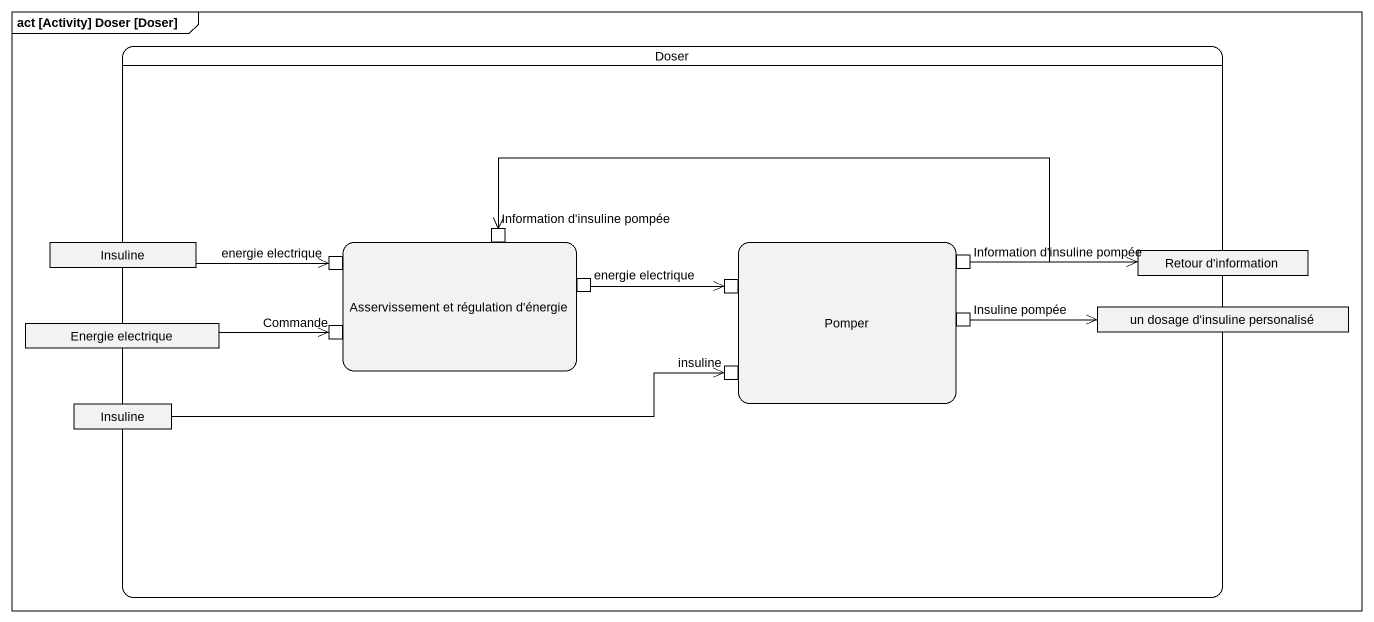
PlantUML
@startuml
mainframe act [Activity] Doser [Doser]
hide empty description
state Doser {
  state Insuline <<object>>
  state "Asservissement et régulation d'énergie" as Asservissement_et {
    state "energie electrique" as energie_electrique <<inputPin>>
    state "Information d'insuline pompée" as Information_d_insuline <<inputPin>>
    state Commande <<inputPin>>
    state "energie electrique" as energie_electrique_2 <<outputPin>>
  }
  state Pomper {
    state "Information d'insuline pompée" as Information_d_insuline_2 <<outputPin>>
    state pin1 <<inputPin>>
    state "Insuline pompée" as Insuline_pompée <<outputPin>>
    state insuline <<inputPin>>
  }
  state "Retour d'information" as Retour_d_information <<object>>
  state "Energie electrique" as Energie_electrique <<object>>
  state "un dosage d'insuline personalisé" as un_dosage_d_insuline <<object>>
  state "Insuline" as Insuline_2 <<object>>
}
Insuline -right-> energie_electrique
Information_d_insuline_2 -left-> Information_d_insuline
Information_d_insuline_2 -right-> Retour_d_information
Energie_electrique -right-> Commande
energie_electrique_2 -right-> pin1
Insuline_pompée -right-> un_dosage_d_insuline
Insuline_2 -right-> insuline
@enduml
